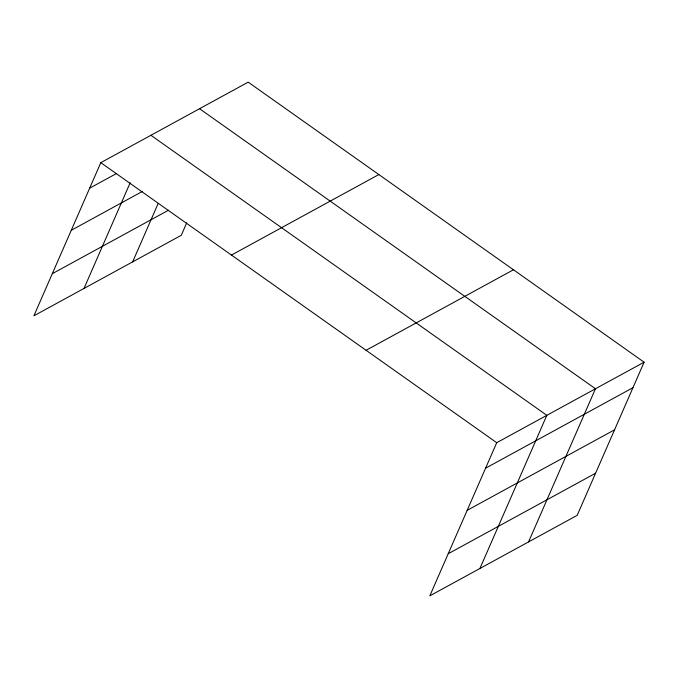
<?xml version="1.0" encoding="UTF-8"?>
<svg xmlns="http://www.w3.org/2000/svg" width="678" height="678" viewBox="0 0 678 678"><rect width="100%" height="100%" fill="white"/><g stroke="black" fill="none" stroke-linecap="round" stroke-linejoin="round"><path stroke-width="1.02" d="M644.1 362.188L496.72 442.7L429.81 595.852L577.19 515.339L644.1 362.188L248.19 82.148L100.81 162.661L33.9 315.812L181.28 235.3L186.713 222.85M84.004 288.438L130.159 182.806M132.642 261.869L158.211 203.349M479.922 568.478L546.832 415.326L150.914 135.286M528.552 541.908L595.462 388.757L199.552 108.717M89.665 188.162L116.582 173.466M71.266 230.291L142.482 191.382M52.299 273.692L168.483 210.222M231.461 255.072L378.841 174.56M366.069 350.289L513.449 269.776M485.584 468.201L632.955 387.689M467.176 510.331L614.556 429.818M448.217 553.731L595.598 473.219M100.81 162.661L496.72 442.7"/></g></svg>
